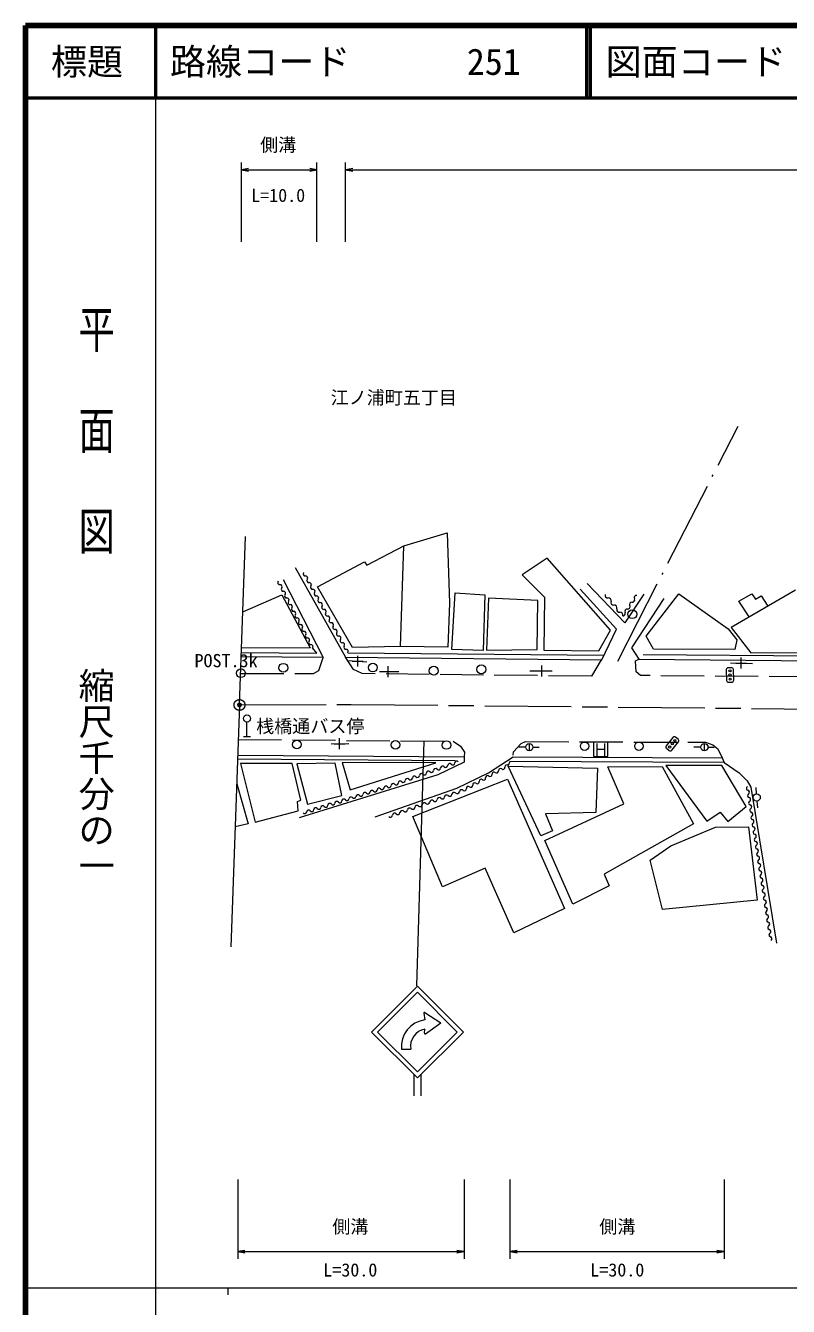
# Model space of a CAD drawing. Units: millimetres, scale not verified. Extents: x 40000 to 680000, y 20000 to 380000.
# Drawn here: x 40000 to 145705, y 202409 to 380000 of the extents above; entities that cross this region are included whole.
import ezdxf
from ezdxf.enums import TextEntityAlignment as Align

# ---------------------------------------------------------------- set-up
doc = ezdxf.new("R2010")
doc.units = ezdxf.units.MM
doc.header["$LTSCALE"] = 1000
doc.header["$PDMODE"] = 32
doc.header["$PDSIZE"] = 500
for name, pattern in [('CHAIN', [18.5, 12, -1.5, 3.5, -1.5]), ('DASHED', [7.5, 6, -1.5]), ('LONG_DASHED_DOTTED', [15.25, 12, -1.5, 0.25, -1.5])]:
    doc.linetypes.add(name, pattern=pattern)
for name, color, linetype, lineweight in [('M-BMK', 2, 'CHAIN', 13), ('M-BMK-OTRS', 5, 'Continuous', 13), ('M-STR-HTXT', 7, 'Continuous', 13), ('M-STR-STRC', 7, 'Continuous', 13), ('M-TTL', 2, 'Continuous', 140), ('M-TTL-BAND', 7, 'Continuous', 13), ('M-TTL-LINE', 7, 'Continuous', 50), ('M-WORK', 1, 'Continuous', 13)]:
    doc.layers.add(name, color=color, linetype=linetype, lineweight=lineweight)
for name, color, linetype in [('M-BMK-HTXT', 7, 'Continuous'), ('M-OTRS', 6, 'Continuous'), ('M-TTL-TXT', 7, 'Continuous')]:
    doc.layers.add(name, color=color, linetype=linetype)
doc.styles.add('@ＭＳ ゴシック', font='')
doc.styles.add('ＭＳ ゴシック', font='')
doc.styles.get('@ＭＳ ゴシック').set_extended_font_data('@MS Gothic')
doc.styles.get('ＭＳ ゴシック').set_extended_font_data('MS Gothic')

# ---------------------------------------------------------------- blocks, each defined once
blk = doc.blocks.new('open_arrow')
at = {"color": 0, "linetype": 'Continuous', "lineweight": -2}
blk.add_lwpolyline([(7.5, 1.25), (0, 0), (7.5, -1.25)], dxfattribs=at)
blk = doc.blocks.new('plus')
at = {"color": 0, "linetype": 'Continuous', "lineweight": -2}
for p, q in [((-1.25, 0), (1.25, 0)), ((0, -1.25), (0, 1.25))]:
    blk.add_line(p, q, dxfattribs=at)

msp = doc.modelspace()

# ---------------------------------------------------------------- linework, layer by layer
at = {"layer": 'M-BMK'}
for p, q in [((69638, 285802), (85120, 285883)), ((85120, 285883), (510400, 281585))]:
    msp.add_line(p, q, dxfattribs=at)
msp.add_circle((69638, 285802), 750, dxfattribs=at)
at = {"layer": 'M-BMK-OTRS'}
for q in [(70473, 309158), (68438, 252257)]:
    msp.add_line((69638, 285802), q, dxfattribs=at)
at = {"layer": 'M-OTRS'}
msp.add_point((69638, 285802), dxfattribs=at)
at = {"layer": 'M-STR-HTXT'}
for p, q in [((69897, 350000), (69897, 361000)), ((80376, 350000), (80376, 361000)), ((84341, 350000), (84341, 361000)), ((69897, 360000), (80376, 360000)), ((84341, 360000), (254040, 360000)), ((69389, 220000), (69389, 209000)), ((100761, 220000), (100761, 209000)), ((107103, 220000), (107103, 209000)), ((136786, 220000), (136786, 209000)), ((69389, 210000), (100761, 210000)), ((107103, 210000), (136786, 210000))]:
    msp.add_line(p, q, dxfattribs=at)
at = {"layer": 'M-STR-STRC'}
for p, q in [((95185, 280801), (94159, 246844)), ((120681, 280653), (118681, 280653)), ((118681, 280653), (118681, 278653)), ((120681, 278653), (120681, 280653)), ((119222, 278738), (119222, 280438)), ((119222, 279653), (120213, 279653)), ((120213, 280448), (120213, 278744)), ((118681, 278653), (120681, 278653)), ((95175, 243058), (95334, 242128)), ((95307, 243146), (97540, 241717)), ((95398, 240200), (97540, 241717)), ((95263, 240281), (95334, 240854)), ((92090, 238074), (93361, 238074)), ((93802, 234589), (93802, 231589)), ((94802, 231589), (94802, 234589))]:
    msp.add_line(p, q, dxfattribs=at)
for points in [[(94302, 234089), (100666, 240453), (94302, 246817), (87938, 240453)], [(94302, 234938), (99818, 240453), (94302, 245968), (88787, 240453)]]:
    msp.add_lwpolyline(points, close=True, dxfattribs=at)
for centre, radius, start, end in [((95766, 238457), 3696, 96.70317, 185.95551), ((95261, 243073), 86.3, 57.38076, 189.69095), ((95766, 238457), 2435, 100.20397, 189.06004), ((95348, 240271), 86.3, 172.87498, 305.31121)]:
    msp.add_arc(centre, radius, start, end, dxfattribs=at)
at = {"layer": 'M-TTL'}
for p, q in [((40000, 380000), (40000, 20000)), ((680000, 380000), (40000, 380000))]:
    msp.add_line(p, q, dxfattribs=at)
at = {"layer": 'M-TTL-BAND'}
for p, q in [((58000, 370000), (58000, 20000)), ((40000, 205000), (579000, 205000)), ((68000, 205000), (68000, 204000))]:
    msp.add_line(p, q, dxfattribs=at)
at = {"layer": 'M-TTL-LINE'}
for p, q in [((58000, 380000), (58000, 370000)), ((117750, 380000), (117750, 370000)), ((118250, 380000), (118250, 370000)), ((40000, 370000), (680000, 370000))]:
    msp.add_line(p, q, dxfattribs=at)
at = {"layer": 'M-WORK', "linetype": 'LONG_DASHED_DOTTED'}
msp.add_line((122073, 291894), (138728, 324463), dxfattribs=at)
at = {"layer": 'M-WORK'}
for p, q in [((92429, 307848), (98442, 309648)), ((98442, 309648), (98732, 299897)), ((87271, 305192), (92429, 307848)), ((91953, 293893), (92429, 307848)), ((80466, 302166), (86977, 305626)), ((86977, 305626), (87271, 305192)), ((112284, 306146), (108793, 303860)), ((121059, 296162), (112284, 306146)), ((77351, 304866), (84341, 292436)), ((108793, 303860), (111925, 300756)), ((75677, 303212), (81214, 292400)), ((85317, 293778), (80466, 302166)), ((123036, 297194), (117835, 302646)), ((70100, 298720), (75521, 301085)), ((75521, 301085), (79432, 293702)), ((111925, 300756), (111807, 293379)), ((121895, 296333), (116845, 301853)), ((125694, 301176), (123036, 297194)), ((128425, 300544), (123969, 293742)), ((125976, 295321), (130523, 301206)), ((130523, 301206), (137379, 296361)), ((146673, 301704), (137769, 296559)), ((138827, 300182), (140640, 301190)), ((140275, 298007), (138827, 300182)), ((140640, 301190), (141164, 300475)), ((141164, 300475), (141917, 300922)), ((141917, 300922), (142837, 299488)), ((98732, 299897), (98502, 293807)), ((119425, 293320), (121059, 296162)), ((119847, 292064), (121895, 296333)), ((127019, 293546), (125976, 295321)), ((137379, 296361), (138567, 294829)), ((137769, 296559), (140509, 293044)), ((138567, 294829), (138279, 293508)), ((69897, 293054), (80376, 292983)), ((79432, 293702), (69920, 293688)), ((80376, 292983), (79761, 293702)), ((84660, 293048), (120153, 292703)), ((91953, 293893), (85317, 293778)), ((98502, 293807), (91953, 293893)), ((111807, 293379), (119425, 293320)), ((123969, 293742), (124970, 292132)), ((138279, 293508), (127019, 293546)), ((140509, 293044), (159633, 293154)), ((81214, 292400), (69877, 292495)), ((84341, 292436), (119847, 292064)), ((84655, 291949), (87284, 291789)), ((124970, 292132), (210823, 291410)), ((210605, 292122), (125603, 292775)), ((137700, 291654), (140749, 291568)), ((89019, 290423), (91715, 290437)), ((109888, 290513), (112981, 290527)), ((137104, 290699), (137143, 289199)), ((137847, 290968), (137347, 290955)), ((138143, 289225), (138103, 290725)), ((137399, 288956), (137899, 288969)), ((70678, 281437), (70678, 283437)), ((70178, 281437), (71178, 281437)), ((129696, 281313), (128755, 280145)), ((129534, 279518), (130474, 280686)), ((130436, 281037), (130047, 281351)), ((69389, 278841), (100761, 278597)), ((82322, 280423), (84796, 280437)), ((109307, 279957), (108366, 279957)), ((109807, 279454), (109807, 280454)), ((110307, 279957), (111172, 279957)), ((128793, 279793), (129182, 279480)), ((133564, 279953), (132623, 279952)), ((134064, 279449), (134064, 280449)), ((134564, 279953), (135429, 279952)), ((69370, 278317), (99545, 278080)), ((69773, 277693), (71803, 269573)), ((76935, 277693), (69773, 277693)), ((78141, 272599), (76935, 277693)), ((83848, 277846), (84978, 274035)), ((96851, 277789), (83848, 277846)), ((84978, 274035), (96851, 277789)), ((100768, 277861), (97132, 276125)), ((100761, 278597), (100768, 277861)), ((104166, 276376), (107577, 278599)), ((107103, 277981), (106872, 277427)), ((106881, 277301), (119254, 277041)), ((111394, 267657), (106881, 277301)), ((136786, 277804), (107103, 277981)), ((107577, 278599), (136525, 278481)), ((120676, 277218), (128221, 277256)), ((122904, 272104), (120676, 277218)), ((128221, 277256), (132556, 269308)), ((128709, 277415), (134394, 269691)), ((136489, 277398), (128709, 277415)), ((139845, 271743), (136489, 277398)), ((136525, 278481), (136786, 277804)), ((136786, 277804), (138879, 276406)), ((97132, 276125), (77923, 270142)), ((93663, 270324), (106762, 275514)), ((99757, 274257), (104166, 276376)), ((106762, 275514), (114673, 257561)), ((119254, 277041), (119041, 270887)), ((138879, 276406), (140005, 275296)), ((140005, 275296), (140521, 274389)), ((69247, 274880), (70826, 269324)), ((88429, 270285), (99757, 274257)), ((140521, 274389), (144048, 252766)), ((141278, 273484), (141219, 274347)), ((77682, 272426), (78141, 272599)), ((77778, 271105), (77682, 272426)), ((111950, 266991), (122904, 272104)), ((137313, 269666), (139845, 271743)), ((141345, 272486), (141409, 271547)), ((71803, 269573), (77778, 271105)), ((97782, 260606), (93663, 270324)), ((119041, 270887), (112045, 270721)), ((112045, 270721), (113003, 268347)), ((134394, 269691), (136264, 270954)), ((136264, 270954), (137313, 269666)), ((70826, 269324), (69034, 268905)), ((113003, 268347), (111394, 267657)), ((132556, 269308), (120165, 262338)), ((129394, 266263), (135608, 268876)), ((135608, 268876), (140174, 268906)), ((140174, 268906), (141383, 258742)), ((115856, 258201), (111950, 266991)), ((126543, 264272), (129394, 266263)), ((103700, 263191), (97782, 260606)), ((107664, 254190), (103700, 263191)), ((128246, 257459), (126543, 264272)), ((120165, 262338), (120893, 260729)), ((120893, 260729), (115856, 258201)), ((114673, 257561), (107664, 254190)), ((141383, 258742), (128246, 257459))]:
    msp.add_line(p, q, dxfattribs=at)
at = {"layer": 'M-WORK', "linetype": 'DASHED'}
for p, q in [((80619, 290571), (81214, 292400)), ((85451, 290716), (84341, 292436)), ((119774, 292065), (118444, 289777)), ((124520, 291938), (124970, 292132)), ((124610, 290374), (124520, 291938)), ((69795, 290179), (79900, 290180)), ((79900, 290180), (80619, 290571)), ((86655, 290153), (85451, 290716)), ((118444, 289777), (86655, 290153)), ((125215, 289884), (124610, 290374)), ((209038, 289178), (125215, 289884)), ((69467, 281027), (99241, 280765)), ((99241, 280765), (100273, 280085)), ((108694, 280450), (109268, 280718)), ((109268, 280718), (134219, 280626)), ((134219, 280626), (135258, 280278)), ((100273, 280085), (100812, 279264)), ((100812, 279264), (100761, 278597)), ((107558, 278854), (107634, 279301)), ((107634, 279301), (108694, 280450)), ((135258, 280278), (135913, 279724)), ((135913, 279724), (136525, 278481))]:
    msp.add_line(p, q, dxfattribs=at)
at = {"layer": 'M-WORK'}
for points in [[(99067, 293501), (99527, 301333), (103617, 301093), (103414, 293343)], [(104156, 300617), (103868, 293400), (110899, 293471), (110993, 300278)], [(77605, 277616), (79080, 272024), (83809, 273271), (82913, 277723)]]:
    msp.add_lwpolyline(points, close=True, dxfattribs=at)
for centre, radius in [((124078, 298386), 613), ((75721, 290958), 613), ((88114, 290987), 613), ((103156, 290737), 613), ((69836, 290202), 613), ((96557, 290549), 613), ((137608, 290537), 150), ((137623, 289962), 150), ((137638, 289387), 150), ((70678, 283937), 500), ((77596, 280319), 592), ((91246, 280283), 592), ((98318, 280248), 592), ((117467, 280072), 592), ((124996, 280072), 592), ((129975, 280863), 150), ((109807, 279954), 500), ((129254, 279967), 150), ((129615, 280415), 150), ((134064, 279949), 500), ((141315, 272985), 500)]:
    msp.add_circle(centre, radius, dxfattribs=at)
for centre, radius, start, end in [((78741, 303973), 287, 141.95697, 275.97394), ((78801, 303401), 287, 321.95697, 95.97394), ((75223, 302773), 281, 139.29942, 275.05038), ((75273, 302214), 281, 319.29942, 95.05038), ((75698, 301847), 281, 139.29942, 275.05038), ((79253, 303047), 287, 141.95697, 275.97394), ((79313, 302476), 287, 321.95697, 95.97394), ((79765, 302122), 287, 141.95697, 275.97394), ((75748, 301288), 281, 319.29942, 95.05038), ((76173, 300922), 281, 139.29942, 275.05038), ((76223, 300363), 281, 319.29942, 95.05038), ((76648, 299997), 281, 139.29942, 275.05038), ((79825, 301551), 287, 321.95697, 95.97394), ((80277, 301197), 287, 141.95697, 275.97394), ((80337, 300626), 287, 321.95697, 95.97394), ((80789, 300272), 287, 141.95697, 275.97394), ((120678, 301016), 381, 161.8912, 276.4472), ((120763, 300259), 381, 341.8912, 96.4472), ((121487, 300022), 381, 161.8912, 276.4472), ((124084, 300371), 324, 262.92342, 28.25573), ((124654, 300678), 324, 82.92342, 208.25573), ((76698, 299437), 281, 319.29942, 95.05038), ((77124, 299071), 281, 139.29942, 275.05038), ((77173, 298512), 281, 319.29942, 95.05038), ((80849, 299701), 287, 321.95697, 95.97394), ((81301, 299347), 287, 141.95697, 275.97394), ((81361, 298776), 287, 321.95697, 95.97394), ((81813, 298422), 287, 141.95697, 275.97394), ((121573, 299265), 381, 341.8912, 96.4472), ((122297, 299028), 381, 161.8912, 276.4472), ((122382, 298271), 381, 341.8912, 96.4472), ((122784, 298474), 324, 262.92342, 28.25573), ((123354, 298781), 324, 82.92342, 208.25573), ((123434, 299423), 324, 262.92342, 28.25573), ((124004, 299729), 324, 82.92342, 208.25573), ((77599, 298146), 281, 139.29942, 275.05038), ((77648, 297587), 281, 319.29942, 95.05038), ((78074, 297220), 281, 139.29942, 275.05038), ((78123, 296661), 281, 319.29942, 95.05038), ((81873, 297850), 287, 321.95697, 95.97394), ((82325, 297497), 287, 141.95697, 275.97394), ((82385, 296925), 287, 321.95697, 95.97394), ((82838, 296571), 287, 141.95697, 275.97394), ((78549, 296295), 281, 139.29942, 275.05038), ((78598, 295736), 281, 319.29942, 95.05038), ((79024, 295370), 281, 139.29942, 275.05038), ((79073, 294810), 281, 319.29942, 95.05038), ((82897, 296000), 287, 321.95697, 95.97394), ((83350, 295646), 287, 141.95697, 275.97394), ((83409, 295075), 287, 321.95697, 95.97394), ((83862, 294721), 287, 141.95697, 275.97394), ((79499, 294444), 281, 139.29942, 275.05038), ((79548, 293885), 281, 319.29942, 95.05038), ((83921, 294150), 287, 321.95697, 95.97394), ((84374, 293796), 287, 141.95697, 275.97394), ((84434, 293225), 287, 321.95697, 95.97394), ((137353, 290705), 250, 91.50778, 181.50778), ((137853, 290718), 250, 1.50778, 91.50778), ((137393, 289206), 250, 181.50778, 271.50778), ((137893, 289219), 250, 271.50778, 1.50778), ((129890, 281156), 250, 51.1582, 141.1582), ((130280, 280843), 250, 321.1582, 51.1582), ((128949, 279988), 250, 141.1582, 231.1582), ((129339, 279674), 250, 231.1582, 321.1582), ((97230, 277076), 280, 221.61798, 357.45533), ((97790, 277051), 280, 41.61798, 177.45533), ((98209, 277424), 280, 221.61798, 357.45533), ((98770, 277399), 280, 41.61798, 177.45533), ((99189, 277771), 280, 221.61798, 357.45533), ((99749, 277746), 280, 41.61798, 177.45533), ((106155, 277141), 274, 230.20144, 7.99484), ((106697, 277217), 274, 50.20144, 187.99484), ((92332, 275338), 280, 221.61798, 357.45533), ((92892, 275313), 280, 41.61798, 177.45533), ((93312, 275686), 280, 221.61798, 357.45533), ((93872, 275661), 280, 41.61798, 177.45533), ((94291, 276033), 280, 221.61798, 357.45533), ((94852, 276008), 280, 41.61798, 177.45533), ((95271, 276381), 280, 221.61798, 357.45533), ((95831, 276356), 280, 41.61798, 177.45533), ((96250, 276729), 280, 221.61798, 357.45533), ((96811, 276704), 280, 41.61798, 177.45533), ((103130, 275232), 274, 50.20144, 187.99484), ((103480, 275652), 274, 230.20144, 7.99484), ((104022, 275728), 274, 50.20144, 187.99484), ((104372, 276148), 274, 230.20144, 7.99484), ((104913, 276224), 274, 50.20144, 187.99484), ((105263, 276644), 274, 230.20144, 7.99484), ((105805, 276720), 274, 50.20144, 187.99484), ((87026, 273383), 273, 38.27457, 176.12863), ((87455, 273721), 273, 218.27457, 356.12863), ((88000, 273684), 273, 38.27457, 176.12863), ((88429, 274023), 273, 218.27457, 356.12863), ((88975, 273986), 273, 38.27457, 176.12863), ((89404, 274324), 273, 218.27457, 356.12863), ((89949, 274288), 273, 38.27457, 176.12863), ((90373, 274643), 280, 221.61798, 357.45533), ((90933, 274618), 280, 41.61798, 177.45533), ((91353, 274991), 280, 221.61798, 357.45533), ((91913, 274966), 280, 41.61798, 177.45533), ((99384, 273383), 300, 43.96896, 174.69251), ((99816, 273800), 300, 223.96896, 354.69251), ((100414, 273745), 300, 43.96896, 174.69251), ((100805, 274163), 274, 230.20144, 7.99484), ((101347, 274239), 274, 50.20144, 187.99484), ((101697, 274659), 274, 230.20144, 7.99484), ((102238, 274735), 274, 50.20144, 187.99484), ((102588, 275156), 274, 230.20144, 7.99484), ((140162, 274235), 276, 120.20124, 257.25629), ((140040, 273696), 276, 300.20124, 77.25629), ((81180, 271573), 273, 38.27457, 176.12863), ((81609, 271911), 273, 218.27457, 356.12863), ((82155, 271875), 273, 38.27457, 176.12863), ((82584, 272213), 273, 218.27457, 356.12863), ((83129, 272176), 273, 38.27457, 176.12863), ((83558, 272515), 273, 218.27457, 356.12863), ((84103, 272478), 273, 38.27457, 176.12863), ((84532, 272816), 273, 218.27457, 356.12863), ((85078, 272779), 273, 38.27457, 176.12863), ((85507, 273118), 273, 218.27457, 356.12863), ((86052, 273081), 273, 38.27457, 176.12863), ((86481, 273420), 273, 218.27457, 356.12863), ((94236, 271577), 300, 43.96896, 174.69251), ((94668, 271994), 300, 223.96896, 354.69251), ((95266, 271939), 300, 43.96896, 174.69251), ((95698, 272355), 300, 223.96896, 354.69251), ((96295, 272300), 300, 43.96896, 174.69251), ((96727, 272716), 300, 223.96896, 354.69251), ((97325, 272661), 300, 43.96896, 174.69251), ((97757, 273078), 300, 223.96896, 354.69251), ((98355, 273022), 300, 43.96896, 174.69251), ((98787, 273439), 300, 223.96896, 354.69251), ((140318, 273219), 276, 120.20124, 257.25629), ((140473, 272204), 276, 120.20124, 257.25629), ((140196, 272681), 276, 300.20124, 77.25629), ((140352, 271665), 276, 300.20124, 77.25629), ((78687, 271007), 273, 218.27457, 356.12863), ((79232, 270970), 273, 38.27457, 176.12863), ((79661, 271308), 273, 218.27457, 356.12863), ((80206, 271271), 273, 38.27457, 176.12863), ((80635, 271610), 273, 218.27457, 356.12863), ((90549, 270549), 300, 223.96896, 354.69251), ((91147, 270494), 300, 43.96896, 174.69251), ((91579, 270910), 300, 223.96896, 354.69251), ((92177, 270855), 300, 43.96896, 174.69251), ((92609, 271272), 300, 223.96896, 354.69251), ((93206, 271216), 300, 43.96896, 174.69251), ((93638, 271633), 300, 223.96896, 354.69251), ((140629, 271188), 276, 120.20124, 257.25629), ((140785, 270172), 276, 120.20124, 257.25629), ((140508, 270649), 276, 300.20124, 77.25629), ((140941, 269157), 276, 120.20124, 257.25629), ((140664, 269634), 276, 300.20124, 77.25629), ((141097, 268141), 276, 120.20124, 257.25629), ((140819, 268618), 276, 300.20124, 77.25629), ((141253, 267125), 276, 120.20124, 257.25629), ((140975, 267603), 276, 300.20124, 77.25629), ((141131, 266587), 276, 300.20124, 77.25629), ((141409, 266110), 276, 120.20124, 257.25629), ((141565, 265094), 276, 120.20124, 257.25629), ((141287, 265571), 276, 300.20124, 77.25629), ((141443, 264556), 276, 300.20124, 77.25629), ((141721, 264078), 276, 120.20124, 257.25629), ((141877, 263063), 276, 120.20124, 257.25629), ((141599, 263540), 276, 300.20124, 77.25629), ((142033, 262047), 276, 120.20124, 257.25629), ((141755, 262524), 276, 300.20124, 77.25629), ((142189, 261031), 276, 120.20124, 257.25629), ((141911, 261509), 276, 300.20124, 77.25629), ((142345, 260016), 276, 120.20124, 257.25629), ((142067, 260493), 276, 300.20124, 77.25629), ((142223, 259477), 276, 300.20124, 77.25629), ((142501, 259000), 276, 120.20124, 257.25629), ((142657, 257984), 276, 120.20124, 257.25629), ((142379, 258462), 276, 300.20124, 77.25629), ((142535, 257446), 276, 300.20124, 77.25629), ((142813, 256969), 276, 120.20124, 257.25629), ((142968, 255953), 276, 120.20124, 257.25629), ((142691, 256430), 276, 300.20124, 77.25629), ((143124, 254938), 276, 120.20124, 257.25629), ((142847, 255415), 276, 300.20124, 77.25629), ((143280, 253922), 276, 120.20124, 257.25629), ((143003, 254399), 276, 300.20124, 77.25629), ((143159, 253383), 276, 300.20124, 77.25629)]:
    msp.add_arc(centre, radius, start, end, dxfattribs=at)

# ---------------------------------------------------------------- block references
at = {"layer": 'M-STR-HTXT', "xscale": 133, "yscale": 133}
for p in [(69897, 360000), (84341, 360000), (69389, 210000), (107103, 210000)]:
    msp.add_blockref('open_arrow', p, dxfattribs=at)
at = {"layer": 'M-STR-HTXT', "xscale": 133, "yscale": 133, "rotation": 180}
for p in [(80376, 360000), (100761, 210000), (136786, 210000)]:
    msp.add_blockref('open_arrow', p, dxfattribs=at)
at = {"layer": 'M-WORK', "xscale": 600, "yscale": 600}
for p in [(86018, 291866), (111535, 290521), (139173, 291612), (90256, 290429), (83511, 280430)]:
    msp.add_blockref('plus', p, dxfattribs=at)

# ---------------------------------------------------------------- texts
at = {"layer": 'M-BMK-HTXT', "style": 'ＭＳ ゴシック'}
msp.add_text('江ノ浦町五丁目', height=1833, dxfattribs=at).set_placement((82276, 326958), align=Align.BOTTOM_LEFT)
at = {"layer": 'M-STR-HTXT', "style": 'ＭＳ ゴシック'}
for p in [(72500, 362000), (82500, 212000), (119500, 212000)]:
    msp.add_text('側溝', height=1833, dxfattribs=at).set_placement(p, align=Align.BOTTOM_LEFT)
for s, p in [('L=10.0', (75000, 355000)), ('L=30.0', (85000, 206000)), ('L=30.0', (122000, 206000))]:
    msp.add_text(s, height=1833, dxfattribs=at).set_placement(p, align=Align.BOTTOM_CENTER)
at = {"layer": 'M-TTL-BAND', "style": '@ＭＳ ゴシック', "width": 1.4}
msp.add_text('平  面  図', height=3666, rotation=270, dxfattribs=at).set_placement((49777, 306475), align=Align.MIDDLE_RIGHT)
at = {"layer": 'M-TTL-BAND', "style": '@ＭＳ ゴシック'}
msp.add_text('縮尺千分の一', height=3666, rotation=270, dxfattribs=at).set_placement((49777, 261030), align=Align.MIDDLE_RIGHT)
at = {"layer": 'M-TTL-TXT', "style": 'ＭＳ ゴシック'}
msp.add_text('標題', height=3666, dxfattribs=at).set_placement((48500, 375000), align=Align.MIDDLE_CENTER)
for s, p in [('路線コード', (60000, 375000)), ('251', (101142, 375000)), ('図面コード', (120380, 375000))]:
    msp.add_text(s, height=3666, dxfattribs=at).set_placement(p, align=Align.MIDDLE_LEFT)
at = {"layer": 'M-WORK', "style": 'ＭＳ ゴシック'}
for s, p in [('POST.3k', (63408, 290483)), ('桟橋通バス停', (71952, 281392))]:
    msp.add_text(s, height=1833, dxfattribs=at).set_placement(p, align=Align.BOTTOM_LEFT)

doc.saveas('drawing.dxf')
